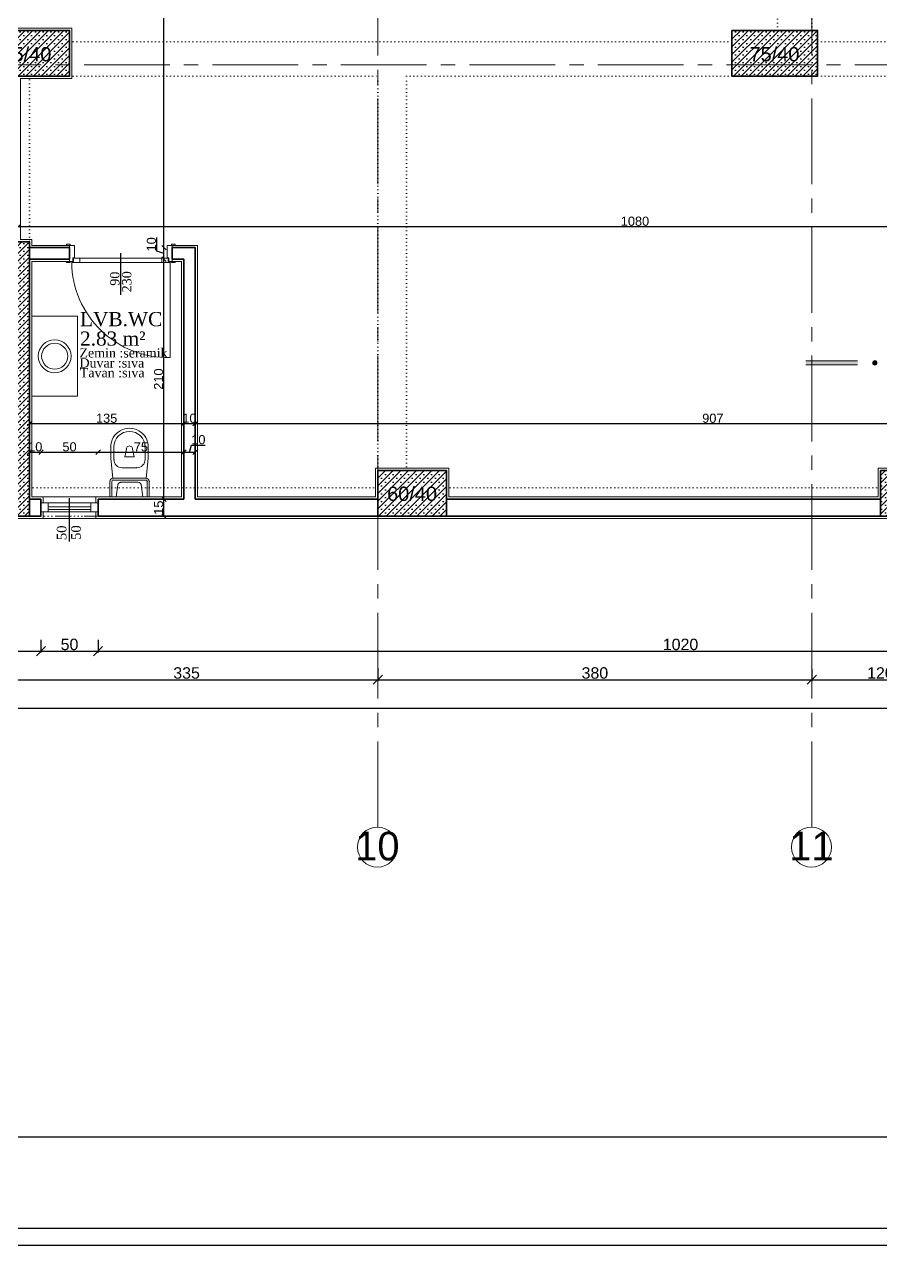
# Model space of a CAD drawing. Header units: centimetres. Extents: x 14449 to 53524, y -19051 to -10746.
# Drawn here: x 27632 to 28381, y -12946 to -11878 of the extents above; entities that cross this region are included whole.
import ezdxf

# ---------------------------------------------------------------- set-up
doc = ezdxf.new("R2010")
doc.units = ezdxf.units.CM
for name, pattern in [('CENTER2', [112.5, 75, -12.5, 12.5, -12.5]), ('DOT2', [3.175, 0, -3.175]), ('IZDUSUM1', [20, 7.5, -5, 7.5, 0]), ('SEMBOL1', [260, 200, -15, 30, -15])]:
    doc.linetypes.add(name, pattern=pattern)
doc.layers.add('Kapi_Pencere', color=7, linetype='Continuous')
for name, color, linetype, lineweight in [('P-AKS', 255, 'Continuous', 5), ('P-KİRİŞ', 130, 'DOT2', 5), ('P-KOLON', 255, 'Continuous', 35), ('P-TARAMA', 252, 'Continuous', 5), ('P-ÖLÇÜ DIŞ', 245, 'Continuous', 9), ('P-ÖLÇÜ İÇ', 243, 'Continuous', 0), ('rtm-cam', 141, 'Continuous', 9), ('rtm-duv tugla', 22, 'Continuous', 35), ('rtm-izdusum-üst ince', 8, 'IZDUSUM1', 5), ('rtm-kapı-ahsap', 35, 'Continuous', 13), ('rtm-mhl-yazı-malzeme', 7, 'Continuous', 13), ('rtm-pen-ahsap', 35, 'Continuous', 13), ('rtm-sembol balon baslik', 242, 'Continuous', 20), ('rtm-sıva', 252, 'Continuous', 15), ('rtm-tefris vitrifiye', 9, 'Continuous', 13)]:
    doc.layers.add(name, color=color, linetype=linetype, lineweight=lineweight)
doc.styles.add('arial_1_18', font='arial.ttf', dxfattribs={"height": 0.2})
doc.styles.get("Standard").update_dxf_attribs({"font": 'arial.ttf'})
doc.styles.add('ölçü', font='times.ttf', dxfattribs={"height": 10})
doc.dimstyles.new('DIŞ ÖLÇÜ', dxfattribs={"dimtxt": 10, "dimasz": 8, "dimexe": 1.25, "dimexo": 0.625, "dimtad": 1, "dimdec": 0, "dimtxsty": 'Standard', "dimblk": 'OBLIQUE', "dimcen": 2.5, "dimse1": 1, "dimse2": 1, "dimclrd": 256, "dimclrt": 256, "dimadec": 0, "dimazin": 0, "dimtfac": 1, "dimtdec": 0, "dimtmove": 0, "dimatfit": 3, "dimldrblk": 'OBLIQUE', "dimfxl": 1, "dimarcsym": 0})
doc.dimstyles.new('İÇ ÖLÇÜ', dxfattribs={"dimtxt": 8, "dimasz": 4, "dimexe": 1.25, "dimexo": 0.625, "dimtad": 1, "dimdec": 0, "dimtxsty": 'Standard', "dimblk": 'OBLIQUE', "dimcen": 2.5, "dimse1": 1, "dimse2": 1, "dimclrd": 256, "dimclrt": 256, "dimadec": 0, "dimazin": 0, "dimtfac": 1, "dimtdec": 0, "dimtmove": 1, "dimatfit": 3, "dimldrblk": 'OBLIQUE', "dimfxl": 1, "dimarcsym": 0})

# ---------------------------------------------------------------- blocks, each defined once
blk = doc.blocks.new('IKUTGK')
at = {"layer": 'P-KİRİŞ'}
for points in [[(37358.4, -7661.1), (37358.4, -7236.1)], [(37388.4, -7661.1), (37388.4, -7236.1)], [(36738.4, -7671.1), (37318.4, -7671.1)], [(37393.4, -7671.1), (37752, -7671.1)], [(36703.4, -7701.1), (36703.4, -7846.1)], [(36738.4, -7701.1), (37008.4, -7701.1)], [(37008.4, -8046.1), (37008.4, -7701.1)], [(37033.4, -7701.1), (37318.4, -7701.1)], [(37033.4, -8046.1), (37033.4, -7701.1)], [(37393.4, -7701.1), (37483.4, -7701.1)], [(36703.4, -8061.1), (37008.4, -8061.1)], [(37068.4, -8061.1), (37448.4, -8061.1)], [(36703.4, -8086.1), (37008.4, -8086.1)], [(37068.4, -8086.1), (37448.4, -8086.1)]]:
    blk.add_lwpolyline(points, dxfattribs=at)
blk = doc.blocks.new('YTHTHTY')
at = {"layer": 'P-TARAMA', "lineweight": -3}
h = blk.add_hatch(dxfattribs=at)
h.set_pattern_fill('SACNCR', color=256, scale=2, style=0)
h.paths.add_polyline_path([(32586.7, -9501.9), (32586.7, -9461.9), (32511.7, -9461.9), (32511.7, -9501.9)])
h = blk.add_hatch(dxfattribs=at)
h.set_pattern_fill('SACNCR', color=256, scale=2, style=0)
h.paths.add_polyline_path([(33241.7, -9461.9), (33166.7, -9461.9), (33166.7, -9501.9), (33241.7, -9501.9)])
h = blk.add_hatch(dxfattribs=at)
h.set_pattern_fill('SACNCR', color=256, scale=2, style=0)
h.paths.add_polyline_path([(32521.7, -9886.9), (32551.7, -9886.9), (32551.7, -9646.9), (32521.7, -9646.9)])
h = blk.add_hatch(dxfattribs=at)
h.set_pattern_fill('SACNCR', color=256, scale=2, style=0)
h.paths.add_polyline_path([(32916.7, -9846.9), (32856.7, -9846.9), (32856.7, -9886.9), (32916.7, -9886.9)])
h = blk.add_hatch(dxfattribs=at)
h.set_pattern_fill('SACNCR', color=256, scale=2, style=0)
h.paths.add_polyline_path([(33296.7, -9846.9), (33296.7, -9886.9), (33356.7, -9886.9), (33356.7, -9846.9)])
at = {"layer": 'P-KOLON', "linetype": 'Continuous'}
for points in [[(32511.7, -9461.9), (32586.7, -9461.9), (32586.7, -9501.9), (32511.7, -9501.9)], [(33166.7, -9461.9), (33241.7, -9461.9), (33241.7, -9501.9), (33166.7, -9501.9)], [(32521.7, -9646.9), (32551.7, -9646.9), (32551.7, -9886.9), (32521.7, -9886.9)], [(32856.7, -9846.9), (32916.7, -9846.9), (32916.7, -9886.9), (32856.7, -9886.9)], [(33296.7, -9846.9), (33356.7, -9846.9), (33356.7, -9886.9), (33296.7, -9886.9)]]:
    blk.add_lwpolyline(points, close=True, dxfattribs=at)
at = {"layer": 'P-KOLON', "linetype": 'Continuous', "style": 'arial_1_18'}
for s, p in [('75/40', (32527.1, -9489)), ('75/40', (33182.1, -9489)), ('60/40', (32864.8, -9873.6))]:
    blk.add_text(s, height=12.5, dxfattribs=at).set_placement(p)
blk = doc.blocks.new('YTUJ7U')
at = {"layer": 'P-AKS', "linetype": 'CENTER2'}
for points in [[(28342.1, -9962.6), (28342.1, -8554.5)], [(28722.1, -9962.6), (28722.1, -8554.5)], [(25834.9, -9295.5), (29322.6, -9295.5)], [(25834.9, -9690.5), (29322.6, -9690.5)]]:
    blk.add_lwpolyline(points, dxfattribs=at)
at = {"layer": 'P-AKS', "linetype": 'Continuous'}
for centre in [(28341.8, -9980.1), (28721.8, -9980.1)]:
    blk.add_circle(centre, 17.5, dxfattribs=at)
at = {"layer": 'P-AKS', "linetype": 'Continuous', "style": 'arial_1_18'}
for s, p in [('10', (28322.3, -9991.7)), ('11', (28702.3, -9991.7))]:
    blk.add_text(s, height=25, dxfattribs=at).set_placement(p)
blk = doc.blocks.new('KAPI')
at = {"layer": 'rtm-kapı-ahsap'}
for p, q in [((8056.5, 304.7), (8056.5, 307.7)), ((8056.5, 307.7), (8057.4, 307.7)), ((8057.4, 304.7), (8056.5, 304.7)), ((8056.5, 303.3), (8056.5, 217.2)), ((8057.4, 303.3), (8056.5, 303.3)), ((8057.4, 307.7), (8057.4, 304.7)), ((8057.4, 305.3), (8057.4, 302.3)), ((8057.4, 305.3), (8071.4, 305.3)), ((8057.4, 301.8), (8057.4, 303.3)), ((8057.4, 302.3), (8060.4, 302.3)), ((8060.3, 301.8), (8057.4, 301.8)), ((8060.3, 218.7), (8060.3, 301.8)), ((8060.4, 302.3), (8060.4, 300.8)), ((8060.4, 300.8), (8071.4, 300.8)), ((8072.6, 307.8), (8071.4, 307.8)), ((8071.4, 307.8), (8071.4, 304.7)), ((8071.4, 300.8), (8071.4, 305.3)), ((8071.4, 304.7), (8072.6, 304.7)), ((8072.6, 304.7), (8072.6, 307.8)), ((8056.5, 296.2), (8060.3, 296.2)), ((7973.3, 217.2), (8056.5, 217.2)), ((8056.5, 224.3), (8060.3, 224.3)), ((8057.4, 217.2), (8056.5, 217.2)), ((8056.5, 215.8), (8056.5, 212.8)), ((8057.4, 215.8), (8056.5, 215.8)), ((8057.4, 218.7), (8057.4, 217.2)), ((8060.3, 218.7), (8057.4, 218.7)), ((8057.4, 218.2), (8060.4, 218.2)), ((8057.4, 215.3), (8057.4, 218.2)), ((8057.4, 212.8), (8057.4, 215.8)), ((8057.4, 215.3), (8071.4, 215.3)), ((8060.4, 218.2), (8060.4, 219.7)), ((8060.4, 219.7), (8071.4, 219.7)), ((8071.4, 219.7), (8071.4, 215.3)), ((8071.4, 215.8), (8072.6, 215.8)), ((8071.4, 212.7), (8071.4, 215.8)), ((8072.6, 215.8), (8072.6, 212.7)), ((8056.5, 212.8), (8057.4, 212.8)), ((8072.6, 212.7), (8071.4, 212.7))]:
    blk.add_line(p, q, dxfattribs=at)
at = {"layer": 'rtm-kapı-ahsap', "const_width": 0.388}
blk.add_lwpolyline([(8056.9, 216.3, 1), (8056.9, 216.9, 1)], format="xyb", close=True, dxfattribs=at)
at = {"layer": 'rtm-kapı-ahsap'}
blk.add_arc((8057.7, 218.8), 84.5, 90.8537, 181.0762, dxfattribs=at)
blk = doc.blocks.new('WEW')
at = {"layer": 'rtm-tefris vitrifiye'}
for p, q in [((2647.1, 9243.1), (2637.1, 9243.1)), ((2647.1, 9243.1), (2637.1, 9243.1)), ((2664.3, 9241.2), (2647.1, 9243.1)), ((2664.3, 9241.2), (2647.1, 9243.1)), ((2667.1, 9244), (2680.7, 9244)), ((2667.1, 9244), (2680.7, 9244)), ((2680.7, 9209.4), (2680.7, 9244)), ((2680.7, 9209.4), (2680.7, 9244)), ((2637.1, 9240.3), (2648, 9240.3)), ((2637.1, 9240.3), (2648, 9240.3)), ((2655.2, 9233.1), (2655.2, 9220.3)), ((2655.2, 9233.1), (2655.2, 9220.3)), ((2664.3, 9212.2), (2664.3, 9241.2)), ((2664.3, 9212.2), (2664.3, 9241.2)), ((2666.1, 9212.2), (2666.2, 9241.2)), ((2666.1, 9212.2), (2666.2, 9241.2)), ((2667.1, 9242.2), (2680.7, 9242.2)), ((2667.1, 9242.2), (2680.7, 9242.2)), ((2668, 9219.1), (2668, 9234.3)), ((2668, 9219.1), (2668, 9234.3)), ((2670.3, 9237), (2680.7, 9238.5)), ((2670.3, 9237), (2680.7, 9238.5)), ((2645.7, 9230.8), (2638.9, 9229.4)), ((2645.7, 9230.8), (2638.9, 9229.4)), ((2638.9, 9224), (2645.7, 9222.6)), ((2638.9, 9224), (2645.7, 9222.6)), ((2645.7, 9222.6), (2645.7, 9230.8)), ((2645.7, 9222.6), (2645.7, 9230.8)), ((2648, 9213.1), (2637.1, 9213.1)), ((2648, 9213.1), (2637.1, 9213.1)), ((2637.1, 9210.3), (2647.1, 9210.3)), ((2637.1, 9210.3), (2647.1, 9210.3)), ((2647.1, 9210.3), (2664.3, 9212.2)), ((2647.1, 9210.3), (2664.3, 9212.2)), ((2680.7, 9211.2), (2667.1, 9211.3)), ((2680.7, 9211.2), (2667.1, 9211.3)), ((2680.7, 9214.9), (2670.3, 9216.4)), ((2680.7, 9214.9), (2670.3, 9216.4)), ((2680.7, 9209.4), (2667.1, 9209.4)), ((2680.7, 9209.4), (2667.1, 9209.4))]:
    blk.add_line(p, q, dxfattribs=at)
at = {"layer": 'rtm-tefris vitrifiye', "extrusion": (0, 0, -1)}
for centre, major_axis, start_param, end_param in [((2637.1, 9226.7), (-11.6, 11.6), 3.927213, 7.068806), ((2637.1, 9226.7), (-11.6, 11.6), 3.927213, 7.068806), ((2667.1, 9241.2), (-1.93, 1.93), 5.498009, 7.068806), ((2667.1, 9241.2), (-1.93, 1.93), 5.498009, 7.068806), ((2637.1, 9226.7), (9.64, 9.64), 2.356417, 5.498009), ((2637.1, 9226.7), (9.64, 9.64), 2.356417, 5.498009), ((2648, 9233.1), (-5.14, 5.14), 0.78562, 2.356417), ((2648, 9233.1), (-5.14, 5.14), 0.78562, 2.356417), ((2667.1, 9241.2), (-0.643, 0.643), 5.498009, 7.068806), ((2667.1, 9241.2), (-0.643, 0.643), 5.498009, 7.068806), ((2670.7, 9234.3), (1.93, 1.93), 3.927213, 5.356112), ((2670.7, 9234.3), (1.93, 1.93), 3.927213, 5.356112), ((2638.9, 9226.7), (-1.93, 1.93), 3.927213, 7.068806), ((2638.9, 9226.7), (-1.93, 1.93), 3.927213, 7.068806), ((2648, 9220.3), (5.14, 5.14), 0.78562, 2.356417), ((2648, 9220.3), (5.14, 5.14), 0.78562, 2.356417), ((2667.1, 9212.2), (1.93, 1.93), 2.356417, 3.927213), ((2667.1, 9212.2), (1.93, 1.93), 2.356417, 3.927213), ((2667.1, 9212.2), (0.643, 0.643), 2.356417, 3.927213), ((2667.1, 9212.2), (0.643, 0.643), 2.356417, 3.927213), ((2670.7, 9219.1), (1.93, 1.93), 2.498314, 3.927213), ((2670.7, 9219.1), (1.93, 1.93), 2.498314, 3.927213)]:
    blk.add_ellipse(centre, major_axis=major_axis, ratio=1, start_param=start_param, end_param=end_param, dxfattribs=at)
at = {"layer": 'rtm-tefris vitrifiye'}
for p in [(2667.1, 9244), (2667.1, 9244), (2637.1, 9240.3), (2637.1, 9240.3), (2655.2, 9233.1), (2655.2, 9233.1), (2667.1, 9242.2), (2667.1, 9242.2), (2670.3, 9237), (2670.3, 9237), (2638.9, 9224), (2638.9, 9224), (2637.1, 9210.3), (2637.1, 9210.3), (2648, 9213.1), (2648, 9213.1), (2664.3, 9212.2), (2664.3, 9212.2), (2666.1, 9212.2), (2666.1, 9212.2), (2668, 9219.1), (2668, 9219.1)]:
    blk.add_point(p, dxfattribs=at)
blk = doc.blocks.new('KK')
at = {"layer": 'rtm-sembol balon baslik', "linetype": 'SEMBOL1'}
for p in [(41231.3, 7543.2), (41283.8, 7543.2)]:
    blk.add_line(p, (41257.6, 7558.4), dxfattribs=at)
at = {"layer": 'rtm-sembol balon baslik'}
for p, q in [((41279.6, 7537.7), (41232.3, 7537.7)), ((41358.2, 7537.7), (41311, 7537.7)), ((41436.9, 7537.8), (41389.7, 7537.8)), ((41515.6, 7537.8), (41468.3, 7537.8)), ((41594.2, 7537.9), (41547, 7537.9)), ((41672.9, 7537.9), (41625.7, 7537.9)), ((41751.6, 7538.1), (41704.3, 7538.1)), ((41279.6, 7534), (41232.3, 7534)), ((41358.2, 7534), (41311, 7534)), ((41436.9, 7534.1), (41389.7, 7534.1)), ((41515.6, 7534.1), (41468.3, 7534.1)), ((41594.2, 7534.3), (41547, 7534.3)), ((41672.9, 7534.3), (41625.7, 7534.3)), ((41751.6, 7534.4), (41704.3, 7534.4))]:
    blk.add_line(p, q, dxfattribs=at)
at = {"layer": 'rtm-sembol balon baslik', "const_width": 1.9}
for points in [[(41294.3, 7536.1, 1), (41296.2, 7536.1, 1)], [(41373, 7536, 1), (41374.9, 7536, 1)], [(41451.7, 7536, 1), (41453.6, 7536, 1)], [(41530.3, 7536.1, 1), (41532.2, 7536.1, 1)], [(41609, 7536.1, 1), (41610.9, 7536.1, 1)], [(41687.7, 7536.2, 1), (41689.6, 7536.2, 1)]]:
    blk.add_lwpolyline(points, format="xyb", close=True, dxfattribs=at)
at = {"layer": 'rtm-sembol balon baslik'}
for centre in [(41295.3, 7536.1), (41373.9, 7536), (41452.6, 7536), (41531.3, 7536.1), (41610, 7536.1), (41688.6, 7536.2)]:
    blk.add_circle(centre, 1.9, dxfattribs=at)
for points in [[(41232.3, 7537.7), (41232.3, 7534), (41279.6, 7537.7), (41279.6, 7534)], [(41311, 7537.7), (41311, 7534), (41358.2, 7537.7), (41358.2, 7534)], [(41389.7, 7537.8), (41389.7, 7534.1), (41436.9, 7537.8), (41436.9, 7534.1)], [(41468.3, 7537.8), (41468.3, 7534.1), (41515.6, 7537.8), (41515.6, 7534.1)], [(41547, 7537.9), (41547, 7534.3), (41594.2, 7537.9), (41594.2, 7534.3)], [(41625.7, 7537.9), (41625.7, 7534.3), (41672.9, 7537.9), (41672.9, 7534.3)], [(41704.3, 7538.1), (41704.3, 7534.4), (41751.6, 7538.1), (41751.6, 7534.4)]]:
    blk.add_trace(points, dxfattribs=at)
blk = doc.blocks.new('_Oblique')
at = {"color": 0, "linetype": 'ByBlock', "lineweight": -2}
blk.add_line((-0.5, -0.5), (0.5, 0.5), dxfattribs=at)
blk = doc.blocks.new('*D4003')
at = {"layer": 'Defpoints', "color": 0, "transparency": 16777216}
for p in [(25629.4, -12463.9), (28716.1, -12463.9), (28716.1, -12476.1)]:
    blk.add_point(p, dxfattribs=at)
at = {"layer": 'P-ÖLÇÜ DIŞ', "color": 0, "lineweight": -2, "transparency": 16777216}
for p, q in [((25629.4, -12466.1), (25629.4, -12477.3)), ((28716.1, -12466.1), (28716.1, -12477.3))]:
    blk.add_line(p, q, dxfattribs=at)
at = {"layer": 'P-ÖLÇÜ DIŞ', "lineweight": -2, "transparency": 16777216}
blk.add_line((25629.4, -12476.1), (28716.1, -12476.1), dxfattribs=at)
at = {"layer": 'P-ÖLÇÜ DIŞ', "lineweight": -2, "transparency": 16777216, "xscale": 8, "yscale": 8, "zscale": 8, "rotation": 180}
blk.add_blockref('_Oblique', (25629.4, -12476.1), dxfattribs=at)
at = {"layer": 'P-ÖLÇÜ DIŞ', "lineweight": -2, "transparency": 16777216, "xscale": 8, "yscale": 8, "zscale": 8}
blk.add_blockref('_Oblique', (28716.1, -12476.1), dxfattribs=at)
at = {"layer": 'P-ÖLÇÜ DIŞ', "transparency": 16777216, "insert": (27172.8, -12470.3), "char_height": 10, "attachment_point": 5}
blk.add_mtext('3087', dxfattribs=at)
blk = doc.blocks.new('*D4011')
at = {"layer": 'Defpoints', "color": 0, "transparency": 16777216}
for p in [(27606.1, -12440.9), (27941.1, -12439.8), (27941.1, -12451.1)]:
    blk.add_point(p, dxfattribs=at)
at = {"layer": 'P-ÖLÇÜ DIŞ', "color": 0, "lineweight": -2, "transparency": 16777216}
for p, q in [((27606.1, -12441.6), (27606.1, -12452.3)), ((27941.1, -12441.1), (27941.1, -12452.3))]:
    blk.add_line(p, q, dxfattribs=at)
at = {"layer": 'P-ÖLÇÜ DIŞ', "lineweight": -2, "transparency": 16777216}
blk.add_line((27606.1, -12451.1), (27941.1, -12451.1), dxfattribs=at)
at = {"layer": 'P-ÖLÇÜ DIŞ', "lineweight": -2, "transparency": 16777216, "xscale": 8, "yscale": 8, "zscale": 8, "rotation": 180}
blk.add_blockref('_Oblique', (27606.1, -12451.1), dxfattribs=at)
at = {"layer": 'P-ÖLÇÜ DIŞ', "lineweight": -2, "transparency": 16777216, "xscale": 8, "yscale": 8, "zscale": 8}
blk.add_blockref('_Oblique', (27941.1, -12451.1), dxfattribs=at)
at = {"layer": 'P-ÖLÇÜ DIŞ', "transparency": 16777216, "insert": (27773.6, -12445.3), "char_height": 10, "attachment_point": 5}
blk.add_mtext('335', dxfattribs=at)
blk = doc.blocks.new('*D4012')
at = {"layer": 'Defpoints', "color": 0, "transparency": 16777216}
for p in [(27941.1, -12439.8), (28321.1, -12440.9), (28321.1, -12451.1)]:
    blk.add_point(p, dxfattribs=at)
at = {"layer": 'P-ÖLÇÜ DIŞ', "color": 0, "lineweight": -2, "transparency": 16777216}
for p, q in [((27941.1, -12441.1), (27941.1, -12452.3)), ((28321.1, -12441.6), (28321.1, -12452.3))]:
    blk.add_line(p, q, dxfattribs=at)
at = {"layer": 'P-ÖLÇÜ DIŞ', "lineweight": -2, "transparency": 16777216}
blk.add_line((27941.1, -12451.1), (28321.1, -12451.1), dxfattribs=at)
at = {"layer": 'P-ÖLÇÜ DIŞ', "lineweight": -2, "transparency": 16777216, "xscale": 8, "yscale": 8, "zscale": 8, "rotation": 180}
blk.add_blockref('_Oblique', (27941.1, -12451.1), dxfattribs=at)
at = {"layer": 'P-ÖLÇÜ DIŞ', "lineweight": -2, "transparency": 16777216, "xscale": 8, "yscale": 8, "zscale": 8}
blk.add_blockref('_Oblique', (28321.1, -12451.1), dxfattribs=at)
at = {"layer": 'P-ÖLÇÜ DIŞ', "transparency": 16777216, "insert": (28131.1, -12445.3), "char_height": 10, "attachment_point": 5}
blk.add_mtext('380', dxfattribs=at)
blk = doc.blocks.new('*D4013')
at = {"layer": 'Defpoints', "color": 0, "transparency": 16777216}
for p in [(28321.1, -12440.9), (28441.1, -12438.2), (28441.1, -12451.1)]:
    blk.add_point(p, dxfattribs=at)
at = {"layer": 'P-ÖLÇÜ DIŞ', "color": 0, "lineweight": -2, "transparency": 16777216}
for p, q in [((28321.1, -12441.6), (28321.1, -12452.3)), ((28441.1, -12441.1), (28441.1, -12452.3))]:
    blk.add_line(p, q, dxfattribs=at)
at = {"layer": 'P-ÖLÇÜ DIŞ', "lineweight": -2, "transparency": 16777216}
blk.add_line((28321.1, -12451.1), (28441.1, -12451.1), dxfattribs=at)
at = {"layer": 'P-ÖLÇÜ DIŞ', "lineweight": -2, "transparency": 16777216, "xscale": 8, "yscale": 8, "zscale": 8, "rotation": 180}
blk.add_blockref('_Oblique', (28321.1, -12451.1), dxfattribs=at)
at = {"layer": 'P-ÖLÇÜ DIŞ', "lineweight": -2, "transparency": 16777216, "xscale": 8, "yscale": 8, "zscale": 8}
blk.add_blockref('_Oblique', (28441.1, -12451.1), dxfattribs=at)
at = {"layer": 'P-ÖLÇÜ DIŞ', "transparency": 16777216, "insert": (28381.1, -12445.3), "char_height": 10, "attachment_point": 5}
blk.add_mtext('120', dxfattribs=at)
blk = doc.blocks.new('*D4019')
at = {"layer": 'Defpoints', "color": 0, "transparency": 16777216}
for p in [(27102.1, -12414.6), (27646.1, -12413.7), (27646.1, -12426.1)]:
    blk.add_point(p, dxfattribs=at)
at = {"layer": 'P-ÖLÇÜ DIŞ', "color": 0, "lineweight": -2, "transparency": 16777216}
for p, q in [((27102.1, -12416.1), (27102.1, -12427.3)), ((27646.1, -12416.1), (27646.1, -12427.3))]:
    blk.add_line(p, q, dxfattribs=at)
at = {"layer": 'P-ÖLÇÜ DIŞ', "lineweight": -2, "transparency": 16777216}
blk.add_line((27102.1, -12426.1), (27646.1, -12426.1), dxfattribs=at)
at = {"layer": 'P-ÖLÇÜ DIŞ', "lineweight": -2, "transparency": 16777216, "xscale": 8, "yscale": 8, "zscale": 8, "rotation": 180}
blk.add_blockref('_Oblique', (27102.1, -12426.1), dxfattribs=at)
at = {"layer": 'P-ÖLÇÜ DIŞ', "lineweight": -2, "transparency": 16777216, "xscale": 8, "yscale": 8, "zscale": 8}
blk.add_blockref('_Oblique', (27646.1, -12426.1), dxfattribs=at)
at = {"layer": 'P-ÖLÇÜ DIŞ', "transparency": 16777216, "insert": (27374.1, -12420.4), "char_height": 10, "attachment_point": 5}
blk.add_mtext('544', dxfattribs=at)
blk = doc.blocks.new('*D4020')
at = {"layer": 'Defpoints', "color": 0, "transparency": 16777216}
for p in [(27646.1, -12413.7), (27696.1, -12414.4), (27696.1, -12426.1)]:
    blk.add_point(p, dxfattribs=at)
at = {"layer": 'P-ÖLÇÜ DIŞ', "color": 0, "lineweight": -2, "transparency": 16777216}
for p, q in [((27646.1, -12416.1), (27646.1, -12427.3)), ((27696.1, -12416.1), (27696.1, -12427.3))]:
    blk.add_line(p, q, dxfattribs=at)
at = {"layer": 'P-ÖLÇÜ DIŞ', "lineweight": -2, "transparency": 16777216}
blk.add_line((27646.1, -12426.1), (27696.1, -12426.1), dxfattribs=at)
at = {"layer": 'P-ÖLÇÜ DIŞ', "lineweight": -2, "transparency": 16777216, "xscale": 8, "yscale": 8, "zscale": 8, "rotation": 180}
blk.add_blockref('_Oblique', (27646.1, -12426.1), dxfattribs=at)
at = {"layer": 'P-ÖLÇÜ DIŞ', "lineweight": -2, "transparency": 16777216, "xscale": 8, "yscale": 8, "zscale": 8}
blk.add_blockref('_Oblique', (27696.1, -12426.1), dxfattribs=at)
at = {"layer": 'P-ÖLÇÜ DIŞ', "transparency": 16777216, "insert": (27671.1, -12420.3), "char_height": 10, "attachment_point": 5}
blk.add_mtext('50', dxfattribs=at)
blk = doc.blocks.new('*D4021')
at = {"layer": 'Defpoints', "color": 0, "transparency": 16777216}
for p in [(28716.1, -12401), (27696.1, -12414.4), (28716.1, -12426.1)]:
    blk.add_point(p, dxfattribs=at)
at = {"layer": 'P-ÖLÇÜ DIŞ', "color": 0, "lineweight": -2, "transparency": 16777216}
for p, q in [((27696.1, -12416.1), (27696.1, -12427.3)), ((28716.1, -12416.1), (28716.1, -12427.3))]:
    blk.add_line(p, q, dxfattribs=at)
at = {"layer": 'P-ÖLÇÜ DIŞ', "lineweight": -2, "transparency": 16777216}
blk.add_line((27696.1, -12426.1), (28716.1, -12426.1), dxfattribs=at)
at = {"layer": 'P-ÖLÇÜ DIŞ', "lineweight": -2, "transparency": 16777216, "xscale": 8, "yscale": 8, "zscale": 8, "rotation": 180}
blk.add_blockref('_Oblique', (27696.1, -12426.1), dxfattribs=at)
at = {"layer": 'P-ÖLÇÜ DIŞ', "lineweight": -2, "transparency": 16777216, "xscale": 8, "yscale": 8, "zscale": 8}
blk.add_blockref('_Oblique', (28716.1, -12426.1), dxfattribs=at)
at = {"layer": 'P-ÖLÇÜ DIŞ', "transparency": 16777216, "insert": (28206.1, -12420.3), "char_height": 10, "attachment_point": 5}
blk.add_mtext('1020', dxfattribs=at)
blk = doc.blocks.new('*D4287')
at = {"layer": 'Defpoints', "color": 0, "lineweight": 30, "transparency": 16777216}
for p in [(27636.1, -12252.1), (27646.1, -12251.5), (27646.1, -12252.1)]:
    blk.add_point(p, dxfattribs=at)
at = {"layer": 'P-ÖLÇÜ İÇ', "lineweight": -2, "transparency": 16777216}
blk.add_line((27636.1, -12252.1), (27646.1, -12252.1), dxfattribs=at)
at = {"layer": 'P-ÖLÇÜ İÇ', "lineweight": -2, "transparency": 16777216, "xscale": 4, "yscale": 4, "zscale": 4, "rotation": 180}
blk.add_blockref('_Oblique', (27636.1, -12252.1), dxfattribs=at)
at = {"layer": 'P-ÖLÇÜ İÇ', "lineweight": -2, "transparency": 16777216, "xscale": 4, "yscale": 4, "zscale": 4}
blk.add_blockref('_Oblique', (27646.1, -12252.1), dxfattribs=at)
at = {"layer": 'P-ÖLÇÜ İÇ', "transparency": 16777216, "insert": (27641.1, -12247.4), "char_height": 8, "attachment_point": 5}
blk.add_mtext('10', dxfattribs=at)
blk = doc.blocks.new('*D4288')
at = {"layer": 'Defpoints', "color": 0, "lineweight": 30, "transparency": 16777216}
for p in [(27646.1, -12251.5), (27696.1, -12251.5), (27696.1, -12252.1)]:
    blk.add_point(p, dxfattribs=at)
at = {"layer": 'P-ÖLÇÜ İÇ', "lineweight": -2, "transparency": 16777216}
blk.add_line((27646.1, -12252.1), (27696.1, -12252.1), dxfattribs=at)
at = {"layer": 'P-ÖLÇÜ İÇ', "lineweight": -2, "transparency": 16777216, "xscale": 4, "yscale": 4, "zscale": 4, "rotation": 180}
blk.add_blockref('_Oblique', (27646.1, -12252.1), dxfattribs=at)
at = {"layer": 'P-ÖLÇÜ İÇ', "lineweight": -2, "transparency": 16777216, "xscale": 4, "yscale": 4, "zscale": 4}
blk.add_blockref('_Oblique', (27696.1, -12252.1), dxfattribs=at)
at = {"layer": 'P-ÖLÇÜ İÇ', "transparency": 16777216, "insert": (27671.1, -12247.4), "char_height": 8, "attachment_point": 5}
blk.add_mtext('50', dxfattribs=at)
blk = doc.blocks.new('*D4289')
at = {"layer": 'Defpoints', "color": 0, "lineweight": 30, "transparency": 16777216}
for p in [(27696.1, -12251.5), (27771.1, -12252.1), (27771.1, -12252.1)]:
    blk.add_point(p, dxfattribs=at)
at = {"layer": 'P-ÖLÇÜ İÇ', "lineweight": -2, "transparency": 16777216}
blk.add_line((27696.1, -12252.1), (27771.1, -12252.1), dxfattribs=at)
at = {"layer": 'P-ÖLÇÜ İÇ', "lineweight": -2, "transparency": 16777216, "xscale": 4, "yscale": 4, "zscale": 4, "rotation": 180}
blk.add_blockref('_Oblique', (27696.1, -12252.1), dxfattribs=at)
at = {"layer": 'P-ÖLÇÜ İÇ', "lineweight": -2, "transparency": 16777216, "xscale": 4, "yscale": 4, "zscale": 4}
blk.add_blockref('_Oblique', (27771.1, -12252.1), dxfattribs=at)
at = {"layer": 'P-ÖLÇÜ İÇ', "transparency": 16777216, "insert": (27733.6, -12247.4), "char_height": 8, "attachment_point": 5}
blk.add_mtext('75', dxfattribs=at)
blk = doc.blocks.new('*D4290')
at = {"layer": 'Defpoints', "color": 0, "lineweight": 30, "transparency": 16777216}
for p in [(27771.1, -12252.1), (27781.1, -12252.1), (27781.1, -12252.1)]:
    blk.add_point(p, dxfattribs=at)
at = {"layer": 'P-ÖLÇÜ İÇ', "lineweight": -2, "transparency": 16777216}
for p, q in [((27771.1, -12252.1), (27781.1, -12252.1)), ((27776.1, -12252.1), (27777.9, -12245.8)), ((27777.9, -12245.8), (27789.9, -12245.8))]:
    blk.add_line(p, q, dxfattribs=at)
at = {"layer": 'P-ÖLÇÜ İÇ', "lineweight": -2, "transparency": 16777216, "xscale": 4, "yscale": 4, "zscale": 4, "rotation": 180}
blk.add_blockref('_Oblique', (27771.1, -12252.1), dxfattribs=at)
at = {"layer": 'P-ÖLÇÜ İÇ', "lineweight": -2, "transparency": 16777216, "xscale": 4, "yscale": 4, "zscale": 4}
blk.add_blockref('_Oblique', (27781.1, -12252.1), dxfattribs=at)
at = {"layer": 'P-ÖLÇÜ İÇ', "transparency": 16777216, "insert": (27783.9, -12241.1), "char_height": 8, "attachment_point": 5}
blk.add_mtext('10', dxfattribs=at)
blk = doc.blocks.new('*D4303')
at = {"layer": 'Defpoints', "color": 0, "lineweight": 30, "transparency": 16777216}
for p in [(27636.1, -12227.1), (27771.1, -12227.1), (27771.1, -12227.1)]:
    blk.add_point(p, dxfattribs=at)
at = {"layer": 'P-ÖLÇÜ İÇ', "lineweight": -2, "transparency": 16777216}
blk.add_line((27636.1, -12227.1), (27771.1, -12227.1), dxfattribs=at)
at = {"layer": 'P-ÖLÇÜ İÇ', "lineweight": -2, "transparency": 16777216, "xscale": 4, "yscale": 4, "zscale": 4, "rotation": 180}
blk.add_blockref('_Oblique', (27636.1, -12227.1), dxfattribs=at)
at = {"layer": 'P-ÖLÇÜ İÇ', "lineweight": -2, "transparency": 16777216, "xscale": 4, "yscale": 4, "zscale": 4}
blk.add_blockref('_Oblique', (27771.1, -12227.1), dxfattribs=at)
at = {"layer": 'P-ÖLÇÜ İÇ', "transparency": 16777216, "insert": (27703.6, -12222.4), "char_height": 8, "attachment_point": 5}
blk.add_mtext('135', dxfattribs=at)
blk = doc.blocks.new('*D4304')
at = {"layer": 'Defpoints', "color": 0, "lineweight": 30, "transparency": 16777216}
for p in [(27771.1, -12227.1), (27781.1, -12227.1), (27781.1, -12227.1)]:
    blk.add_point(p, dxfattribs=at)
at = {"layer": 'P-ÖLÇÜ İÇ', "lineweight": -2, "transparency": 16777216}
blk.add_line((27771.1, -12227.1), (27781.1, -12227.1), dxfattribs=at)
at = {"layer": 'P-ÖLÇÜ İÇ', "lineweight": -2, "transparency": 16777216, "xscale": 4, "yscale": 4, "zscale": 4, "rotation": 180}
blk.add_blockref('_Oblique', (27771.1, -12227.1), dxfattribs=at)
at = {"layer": 'P-ÖLÇÜ İÇ', "lineweight": -2, "transparency": 16777216, "xscale": 4, "yscale": 4, "zscale": 4}
blk.add_blockref('_Oblique', (27781.1, -12227.1), dxfattribs=at)
at = {"layer": 'P-ÖLÇÜ İÇ', "transparency": 16777216, "insert": (27776.1, -12222.4), "char_height": 8, "attachment_point": 5}
blk.add_mtext('10', dxfattribs=at)
blk = doc.blocks.new('*D4305')
at = {"layer": 'Defpoints', "color": 0, "lineweight": 30, "transparency": 16777216}
for p in [(27781.1, -12227.1), (28687.8, -12227.1), (28687.8, -12227.1)]:
    blk.add_point(p, dxfattribs=at)
at = {"layer": 'P-ÖLÇÜ İÇ', "lineweight": -2, "transparency": 16777216}
blk.add_line((27781.1, -12227.1), (28687.8, -12227.1), dxfattribs=at)
at = {"layer": 'P-ÖLÇÜ İÇ', "lineweight": -2, "transparency": 16777216, "xscale": 4, "yscale": 4, "zscale": 4, "rotation": 180}
blk.add_blockref('_Oblique', (27781.1, -12227.1), dxfattribs=at)
at = {"layer": 'P-ÖLÇÜ İÇ', "lineweight": -2, "transparency": 16777216, "xscale": 4, "yscale": 4, "zscale": 4}
blk.add_blockref('_Oblique', (28687.8, -12227.1), dxfattribs=at)
at = {"layer": 'P-ÖLÇÜ İÇ', "transparency": 16777216, "insert": (28234.4, -12222.4), "char_height": 8, "attachment_point": 5}
blk.add_mtext('907', dxfattribs=at)
blk = doc.blocks.new('*D4344')
at = {"layer": 'Defpoints', "color": 0, "lineweight": 30, "transparency": 16777216}
for p in [(27748.8, -12293.1), (27753.8, -12293.1), (27748.8, -12308.1)]:
    blk.add_point(p, dxfattribs=at)
at = {"layer": 'P-ÖLÇÜ İÇ', "lineweight": -2, "transparency": 16777216}
blk.add_line((27753.8, -12308.1), (27753.8, -12293.1), dxfattribs=at)
at = {"layer": 'P-ÖLÇÜ İÇ', "lineweight": -2, "transparency": 16777216, "xscale": 4, "yscale": 4, "zscale": 4}
for p, rotation in [((27753.8, -12293.1), 90), ((27753.8, -12308.1), 270)]:
    blk.add_blockref('_Oblique', p, dxfattribs=dict(at, rotation=rotation))
at = {"layer": 'P-ÖLÇÜ İÇ', "transparency": 16777216, "insert": (27749.1, -12300.6), "char_height": 8, "attachment_point": 5, "rotation": 90}
blk.add_mtext('15', dxfattribs=at)
blk = doc.blocks.new('*D4345')
at = {"layer": 'Defpoints', "color": 0, "lineweight": 30, "transparency": 16777216}
for p in [(27753.8, -12083.1), (27755.6, -12083.1), (27748.8, -12293.1)]:
    blk.add_point(p, dxfattribs=at)
at = {"layer": 'P-ÖLÇÜ İÇ', "lineweight": -2, "transparency": 16777216}
blk.add_line((27753.8, -12293.1), (27753.8, -12083.1), dxfattribs=at)
at = {"layer": 'P-ÖLÇÜ İÇ', "lineweight": -2, "transparency": 16777216, "xscale": 4, "yscale": 4, "zscale": 4}
for p, rotation in [((27753.8, -12083.1), 90), ((27753.8, -12293.1), 270)]:
    blk.add_blockref('_Oblique', p, dxfattribs=dict(at, rotation=rotation))
at = {"layer": 'P-ÖLÇÜ İÇ', "transparency": 16777216, "insert": (27749.1, -12188.1), "char_height": 8, "attachment_point": 5, "rotation": 90}
blk.add_mtext('210', dxfattribs=at)
blk = doc.blocks.new('*D4343')
at = {"layer": 'Defpoints', "color": 0, "lineweight": 30, "transparency": 16777216}
for p in [(27753.8, -12073.1), (27754.1, -12073.1), (27755.6, -12083.1)]:
    blk.add_point(p, dxfattribs=at)
at = {"layer": 'P-ÖLÇÜ İÇ', "lineweight": -2, "transparency": 16777216}
for p, q in [((27747.5, -12076.2), (27747.5, -12064.2)), ((27753.8, -12083.1), (27753.8, -12073.1)), ((27753.8, -12078.1), (27747.5, -12076.2))]:
    blk.add_line(p, q, dxfattribs=at)
at = {"layer": 'P-ÖLÇÜ İÇ', "lineweight": -2, "transparency": 16777216, "xscale": 4, "yscale": 4, "zscale": 4}
for p, rotation in [((27753.8, -12073.1), 90), ((27753.8, -12083.1), 270)]:
    blk.add_blockref('_Oblique', p, dxfattribs=dict(at, rotation=rotation))
at = {"layer": 'P-ÖLÇÜ İÇ', "transparency": 16777216, "insert": (27742.8, -12070.2), "char_height": 8, "attachment_point": 5, "rotation": 90}
blk.add_mtext('10', dxfattribs=at)
blk = doc.blocks.new('*D4346')
at = {"layer": 'Defpoints', "color": 0, "lineweight": 30, "transparency": 16777216}
for p in [(27753.8, -11433.1), (27753.8, -11433.1), (27754.1, -12073.1)]:
    blk.add_point(p, dxfattribs=at)
at = {"layer": 'P-ÖLÇÜ İÇ', "lineweight": -2, "transparency": 16777216}
blk.add_line((27753.8, -12073.1), (27753.8, -11433.1), dxfattribs=at)
at = {"layer": 'P-ÖLÇÜ İÇ', "lineweight": -2, "transparency": 16777216, "xscale": 4, "yscale": 4, "zscale": 4}
for p, rotation in [((27753.8, -11433.1), 90), ((27753.8, -12073.1), 270)]:
    blk.add_blockref('_Oblique', p, dxfattribs=dict(at, rotation=rotation))
at = {"layer": 'P-ÖLÇÜ İÇ', "transparency": 16777216, "insert": (27749.1, -11753.1), "char_height": 8, "attachment_point": 5, "rotation": 90}
blk.add_mtext('640', dxfattribs=at)
blk = doc.blocks.new('*D4362')
at = {"layer": 'Defpoints', "color": 0, "lineweight": 30, "transparency": 16777216}
for p in [(27626.1, -12054.7), (28706.3, -12054.4), (28706.3, -12054.7)]:
    blk.add_point(p, dxfattribs=at)
at = {"layer": 'P-ÖLÇÜ İÇ', "lineweight": -2, "transparency": 16777216}
blk.add_line((27626.1, -12054.7), (28706.3, -12054.7), dxfattribs=at)
at = {"layer": 'P-ÖLÇÜ İÇ', "lineweight": -2, "transparency": 16777216, "xscale": 4, "yscale": 4, "zscale": 4, "rotation": 180}
blk.add_blockref('_Oblique', (27626.1, -12054.7), dxfattribs=at)
at = {"layer": 'P-ÖLÇÜ İÇ', "lineweight": -2, "transparency": 16777216, "xscale": 4, "yscale": 4, "zscale": 4}
blk.add_blockref('_Oblique', (28706.3, -12054.7), dxfattribs=at)
at = {"layer": 'P-ÖLÇÜ İÇ', "transparency": 16777216, "insert": (28166.2, -12050), "char_height": 8, "attachment_point": 5}
blk.add_mtext('1080', dxfattribs=at)

msp = doc.modelspace()

# ---------------------------------------------------------------- linework, layer by layer
at = {"color": 2, "lineweight": 25}
for p, q in [((25355.2, -12851.2), (29007.3, -12851.2)), ((29007.3, -12931.2), (25355.2, -12931.2))]:
    msp.add_line(p, q, dxfattribs=at)
msp.add_lwpolyline([(53524.4, -12946.2), (16573.4, -12946.2)], dxfattribs=at)
at = {"layer": 'Kapi_Pencere', "linetype": 'Continuous', "lineweight": 25}
msp.add_line((27716.1, -12114.5), (27716.1, -12077.8), dxfattribs=at)
at = {"layer": 'Kapi_Pencere', "linetype": 'Continuous'}
msp.add_line((27671, -12330.3), (27671, -12292.2), dxfattribs=at)
at = {"layer": 'rtm-cam'}
msp.add_line((27652.5, -12302.1), (27689.7, -12302.1), dxfattribs=at)
at = {"layer": 'rtm-duv tugla'}
for p, q in [((27636.1, -12073.1), (27671.1, -12073.1)), ((27671.1, -12073.1), (27671.1, -12083.1)), ((27761.1, -12073.1), (27781.1, -12073.1)), ((27761.1, -12073.1), (27761.1, -12083.1)), ((27781.1, -12073.1), (27781.1, -12293.1)), ((27636.1, -12083.1), (27671.1, -12083.1)), ((27761.1, -12083.1), (27771.1, -12083.1)), ((27771.1, -12083.1), (27771.1, -12293.1)), ((27636.1, -12293.1), (27646.1, -12293.1)), ((27646.1, -12293.1), (27646.1, -12308.1)), ((27696.1, -12293.1), (27771.1, -12293.1)), ((27696.1, -12293.1), (27696.1, -12308.1)), ((27781.1, -12293.1), (27941.1, -12293.1)), ((28001.1, -12293.1), (28381.1, -12293.1)), ((27636.1, -12308.1), (27646.1, -12308.1)), ((27696.1, -12308.1), (27941.1, -12308.1)), ((28001.1, -12308.1), (28381.1, -12308.1))]:
    msp.add_line(p, q, dxfattribs=at)
at = {"layer": 'rtm-pen-ahsap'}
for p, q in [((27695.9, -12291.1), (27646.1, -12291.1)), ((27652.5, -12296.4), (27652.5, -12304.3)), ((27696.1, -12296.4), (27652.5, -12296.4)), ((27689.7, -12296.4), (27689.7, -12304.3)), ((27689.7, -12299.9), (27652.5, -12299.9)), ((27696.1, -12304.3), (27652.5, -12304.3)), ((27648.1, -12310.1), (27693.9, -12310.1))]:
    msp.add_line(p, q, dxfattribs=at)
msp.add_lwpolyline([(27652.5, -12296.4), (27646.1, -12296.4), (27646.1, -12304.3), (27652.5, -12304.3)], dxfattribs=at)
at = {"layer": 'rtm-sıva'}
for points in [[(27231.6, -11429.8), (27231.6, -11470.1), (27201.6, -11470.1), (27201.6, -11881.1), (27199.6, -11881.1), (27199.6, -11881.1), (27241.6, -11881.1), (27241.6, -11901.1), (27594.1, -11901.1), (27594.1, -11881.1), (27673.1, -11881.1), (27673.1, -11925.1), (27628.1, -11925.1), (27628.1, -12066.1), (27638.1, -12066.1), (27638.1, -12071.1), (27671.1, -12071.1)], [(28702.3, -11429.7), (28700, -11539.4), (28715, -11539.7), (28708.2, -11870.7), (28683.2, -11870.2), (28681.8, -11934.2), (28706.8, -11934.7), (28701.5, -12185.7), (28686.6, -12185.4), (28684.4, -12291.1), (28443.1, -12291.1), (28443.1, -12266.1), (28379.1, -12266.1), (28379.1, -12291.1), (28003.1, -12291.1), (28003.1, -12266.1), (27939.1, -12266.1), (27939.1, -12291.1), (27783.1, -12291.1), (27783.1, -12071.1), (27761.1, -12071.1)], [(27671.1, -12085.1), (27638.1, -12085.1), (27638.1, -12291.1), (27648.1, -12291.1), (27648.1, -12296.4)], [(27761.1, -12085.1), (27769.1, -12085.1), (27769.1, -12291.1), (27694.1, -12291.1), (27694.1, -12296.4)], [(27102.1, -12310.1), (27648.1, -12310.1), (27648.1, -12304.3)], [(27694.1, -12304.3), (27694.1, -12310.1), (28716.1, -12310.1)]]:
    msp.add_lwpolyline(points, dxfattribs=at)
at = {"layer": 'rtm-tefris vitrifiye'}
msp.add_lwpolyline([(27678.1, -12203.1), (27638.1, -12203.1), (27638.1, -12133.1), (27678.1, -12133.1), (27678.1, -12203.1)], dxfattribs=at)
for radius in [14.4, 11.4]:
    msp.add_circle((27658.1, -12168.1), radius, dxfattribs=at)

# ---------------------------------------------------------------- block references
at = {"layer": 'rtm-izdusum-üst ince', "xscale": -0.9599999999972852, "yscale": 0.9599999999972852, "zscale": 0.9599999999972852, "rotation": 359.9999999999961}
msp.add_blockref('KK', (68397.3, -19408.7), dxfattribs=at)
at = {"layer": 'rtm-kapı-ahsap', "lineweight": 30, "rotation": 90}
msp.add_blockref('KAPI', (27976.3, -20142.5), dxfattribs=at)
at = {"layer": 'rtm-sıva'}
for name, p in [('YTUJ7U', (-401.1, -2617.5)), ('YTHTHTY', (-4915.6, -2421.1)), ('IKUTGK', (-9067.3, -4222))]:
    msp.add_blockref(name, p, dxfattribs=at)
at = {"layer": 'rtm-tefris vitrifiye', "lineweight": 30, "rotation": 270.0000000000041}
msp.add_blockref('WEW', (18496.9, -9610.4), dxfattribs=at)

# ---------------------------------------------------------------- texts
at = {"layer": 'Kapi_Pencere', "linetype": 'Continuous', "lineweight": 25, "style": 'ölçü'}
for s, p in [('90', (27714.8, -12106.4)), ('230', (27725.3, -12112.2))]:
    msp.add_text(s, height=8.16, rotation=90.0847, dxfattribs=at).set_placement(p)
at = {"layer": 'Kapi_Pencere', "style": 'ölçü'}
for p in [(27668.4, -12329), (27681, -12328.8)]:
    msp.add_text('50', height=8.47, rotation=90, dxfattribs=at).set_placement(p)
at = {"layer": 'rtm-mhl-yazı-malzeme', "lineweight": 30, "style": 'ölçü'}
for s, p in [('LVB.WC', (27680.3, -12141.8)), ('2.83 m²', (27680.3, -12158.8))]:
    msp.add_text(s, height=12.35, dxfattribs=at).set_placement(p)
at = {"layer": 'rtm-mhl-yazı-malzeme', "style": 'ölçü'}
for s, p in [('Zemin :seramik', (27679.8, -12169.2)), ('Duvar :sıva', (27679.8, -12178)), ('Tavan :sıva', (27680.1, -12186.6))]:
    msp.add_text(s, height=8.1, dxfattribs=at).set_placement(p)

# ---------------------------------------------------------------- dimensions: what is measured, and where the dimension line sits
at = {"layer": 'P-ÖLÇÜ DIŞ'}
for base, p1, p2, override, picture, middle in [((28716.1, -12426.1), (27696.1, -12414.4), (28716.1, -12401), {"dimse1": 0, "dimse2": 0, "dimtmove": 1, "dimfxl": 10, "dimfxlon": 1}, '*D4021', (28206.1, -12420.3)), ((27646.1, -12426.1), (27102.1, -12414.6), (27646.1, -12413.7), {"dimse1": 0, "dimse2": 0, "dimtmove": 1, "dimfxl": 10, "dimfxlon": 1}, '*D4019', (27374.1, -12420.4)), ((27696.1, -12426.1), (27646.1, -12413.7), (27696.1, -12414.4), {"dimse1": 0, "dimse2": 0, "dimtmove": 1, "dimfxl": 10, "dimfxlon": 1}, '*D4020', (27671.1, -12420.3)), ((27941.1, -12451.1), (27606.1, -12440.9), (27941.1, -12439.8), {"dimse1": 0, "dimse2": 0, "dimtmove": 1, "dimfxl": 10, "dimfxlon": 1}, '*D4011', (27773.6, -12445.3)), ((28321.1, -12451.1), (27941.1, -12439.8), (28321.1, -12440.9), {"dimse1": 0, "dimse2": 0, "dimtmove": 1, "dimfxl": 10, "dimfxlon": 1}, '*D4012', (28131.1, -12445.3)), ((28441.1, -12451.1), (28321.1, -12440.9), (28441.1, -12438.2), {"dimse1": 0, "dimse2": 0, "dimtmove": 1, "dimfxl": 10, "dimfxlon": 1}, '*D4013', (28381.1, -12445.3)), ((28716.1, -12476.1), (25629.4, -12463.9), (28716.1, -12463.9), {"dimse1": 0, "dimse2": 0, "dimfxl": 10, "dimfxlon": 1}, '*D4003', (27172.8, -12470.3))]:
    dim = msp.add_linear_dim(base=base, p1=p1, p2=p2, dimstyle='DIŞ ÖLÇÜ', override=override, dxfattribs=at)
    dim.commit()
    dim.dimension.update_dxf_attribs({"geometry": picture, "text_midpoint": middle})
at = {"layer": 'P-ÖLÇÜ İÇ'}
for base, p1, p2, picture, middle in [((27753.8, -11433.1), (27754.1, -12073.1), (27753.8, -11433.1), '*D4346', (27749.1, -11753.1)), ((27753.8, -12073.1), (27755.6, -12083.1), (27754.1, -12073.1), '*D4343', (27742.8, -12075.5)), ((27753.8, -12083.1), (27748.8, -12293.1), (27755.6, -12083.1), '*D4345', (27749.1, -12188.1)), ((27753.8, -12293.1), (27748.8, -12308.1), (27748.8, -12293.1), '*D4344', (27749.1, -12300.6))]:
    dim = msp.add_linear_dim(base=base, p1=p1, p2=p2, angle=90, dimstyle='İÇ ÖLÇÜ', dxfattribs=at)
    dim.commit()
    dim.dimension.update_dxf_attribs({"geometry": picture, "text_midpoint": middle})
for base, p1, p2, picture, middle in [((28706.3, -12054.7), (27626.1, -12054.7), (28706.3, -12054.4), '*D4362', (28166.2, -12050)), ((27771.1, -12227.1), (27636.1, -12227.1), (27771.1, -12227.1), '*D4303', (27703.6, -12222.4)), ((28687.8, -12227.1), (27781.1, -12227.1), (28687.8, -12227.1), '*D4305', (28234.4, -12222.4)), ((27696.1, -12252.1), (27646.1, -12251.5), (27696.1, -12251.5), '*D4288', (27671.1, -12247.4)), ((27771.1, -12252.1), (27696.1, -12251.5), (27771.1, -12252.1), '*D4289', (27733.6, -12247.4)), ((27781.1, -12252.1), (27771.1, -12252.1), (27781.1, -12252.1), '*D4290', (27778.6, -12241.1))]:
    dim = msp.add_linear_dim(base=base, p1=p1, p2=p2, dimstyle='İÇ ÖLÇÜ', dxfattribs=at)
    dim.commit()
    dim.dimension.update_dxf_attribs({"geometry": picture, "text_midpoint": middle})
for base, p1, p2, picture, middle in [((27781.1, -12227.1), (27771.1, -12227.1), (27781.1, -12227.1), '*D4304', (27776.1, -12227.1)), ((27646.1, -12252.1), (27636.1, -12252.1), (27646.1, -12251.5), '*D4287', (27641.1, -12252.1))]:
    dim = msp.add_linear_dim(base=base, p1=p1, p2=p2, dimstyle='İÇ ÖLÇÜ', dxfattribs=at)
    dim.commit()
    dim.dimension.update_dxf_attribs({"geometry": picture, "text_midpoint": middle, "dimtype": 160})

doc.saveas('drawing.dxf')
